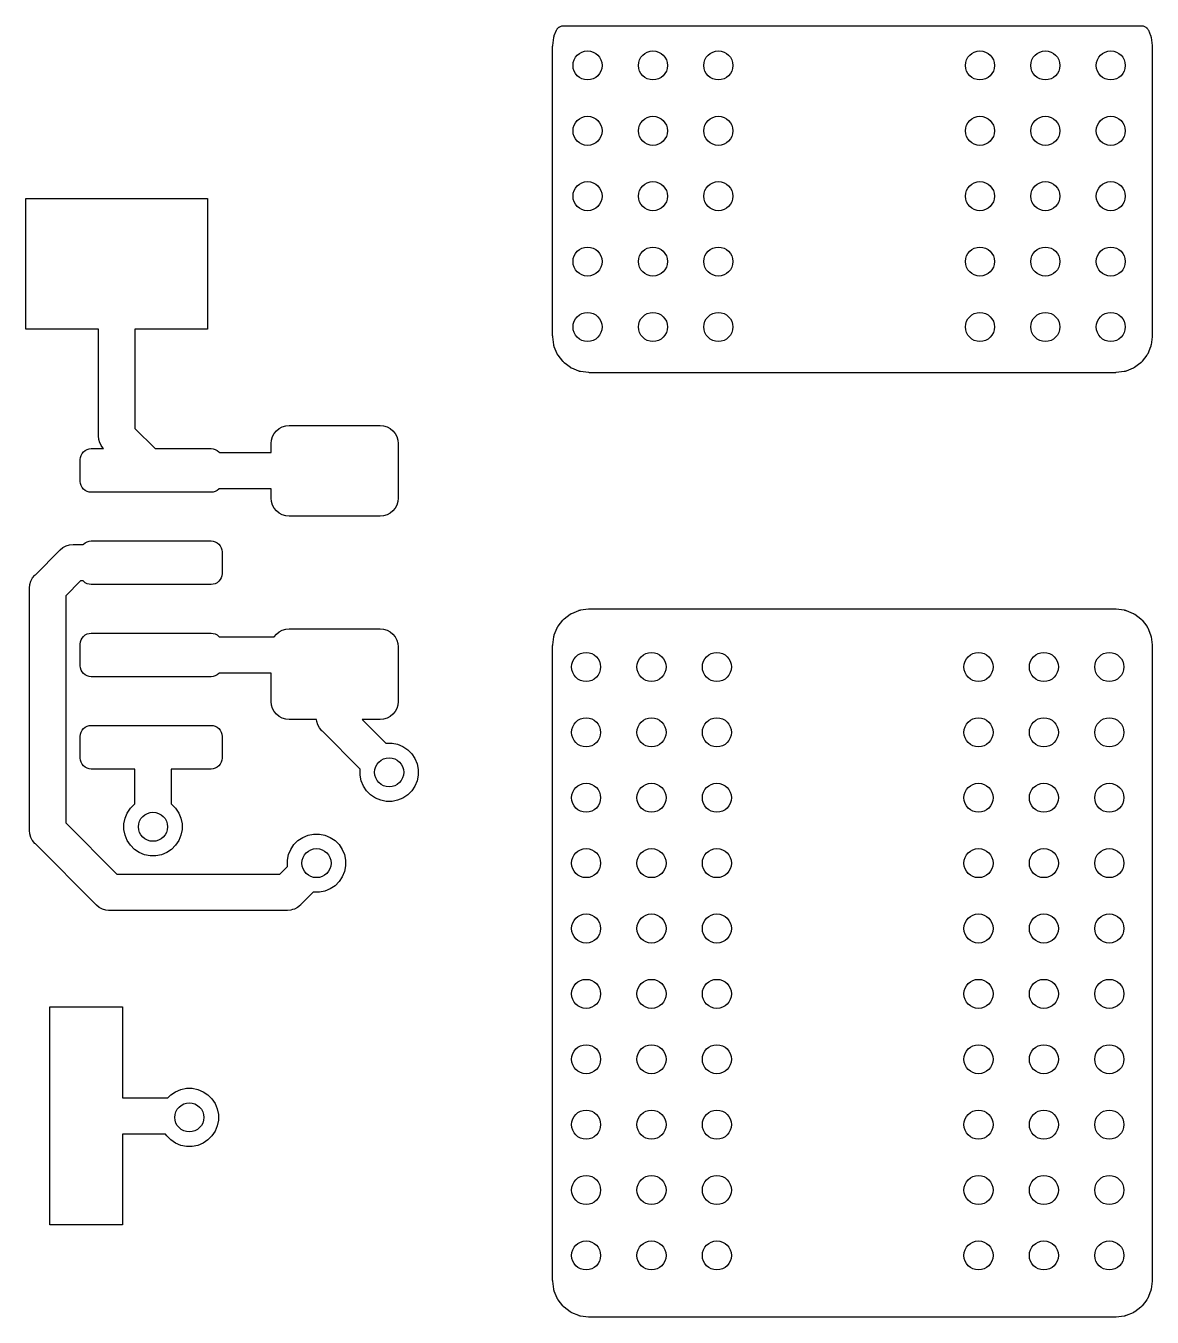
# Model space of a CAD drawing. Extents: x 57.2 to 140.8, y -181.8 to -103.2.
# Drawn here: x 68.75 to 84.25, y -121 to -103.22 of the extents above; entities that cross this region are included whole.
import ezdxf

# ---------------------------------------------------------------- set-up
doc = ezdxf.new("R2010")
doc.units = 0
doc.layers.add('BLACK', color=7, linetype='CONTINUOUS')

msp = doc.modelspace()

# ---------------------------------------------------------------- linework, layer by layer
at = {"layer": 'BLACK', "linetype": 'CONTINUOUS'}
for p, q in [((76.0568, -103.277), (76.0613, -103.269)), ((76.0613, -103.269), (76.0615, -103.269)), ((76.0615, -103.269), (76.0617, -103.268)), ((76.0617, -103.268), (76.0678, -103.261)), ((76.0678, -103.261), (76.0737, -103.254)), ((76.0737, -103.254), (76.074, -103.254)), ((76.074, -103.254), (76.0743, -103.253)), ((76.0743, -103.253), (76.0816, -103.248)), ((76.0816, -103.248), (76.0888, -103.242)), ((76.0888, -103.242), (76.0892, -103.242)), ((76.0892, -103.242), (76.0896, -103.241)), ((76.0896, -103.241), (76.0978, -103.237)), ((76.0978, -103.237), (76.1061, -103.233)), ((76.1061, -103.233), (76.1065, -103.232)), ((76.1065, -103.232), (76.1069, -103.232)), ((76.1069, -103.232), (76.1157, -103.23)), ((76.1157, -103.23), (76.1247, -103.227)), ((76.1247, -103.227), (76.1252, -103.227)), ((76.1252, -103.227), (76.1256, -103.227)), ((76.1256, -103.227), (76.1348, -103.226)), ((76.1348, -103.226), (76.1442, -103.225)), ((76.1442, -103.225), (84.1058, -103.225)), ((84.1058, -103.225), (84.1063, -103.225)), ((84.1063, -103.225), (84.1064, -103.225)), ((84.1064, -103.225), (84.1064, -103.225)), ((84.1064, -103.225), (84.1072, -103.225)), ((84.1072, -103.225), (84.1164, -103.226)), ((84.1164, -103.226), (84.1258, -103.227)), ((84.1258, -103.227), (84.1262, -103.227)), ((84.1262, -103.227), (84.1266, -103.227)), ((84.1266, -103.227), (84.1356, -103.23)), ((84.1356, -103.23), (84.1444, -103.233)), ((84.1444, -103.233), (84.1448, -103.233)), ((84.1448, -103.233), (84.1452, -103.233)), ((84.1452, -103.233), (84.1534, -103.238)), ((84.1534, -103.238), (84.1616, -103.242)), ((84.1616, -103.242), (84.162, -103.242)), ((84.162, -103.242), (84.1623, -103.242)), ((84.1623, -103.242), (84.1694, -103.248)), ((84.1694, -103.248), (84.1767, -103.254)), ((84.1767, -103.254), (84.177, -103.255)), ((84.177, -103.255), (84.1773, -103.255)), ((84.1773, -103.255), (84.1831, -103.262)), ((84.1831, -103.262), (84.189, -103.27)), ((84.189, -103.27), (84.1892, -103.27)), ((84.1892, -103.27), (84.1895, -103.27)), ((84.1895, -103.27), (84.1938, -103.278)), ((76.0009, -103.494), (76.0153, -103.384)), ((76.0153, -103.384), (76.0155, -103.382)), ((76.0155, -103.382), (76.0161, -103.38)), ((76.0161, -103.38), (76.0164, -103.377)), ((76.0164, -103.377), (76.0185, -103.37)), ((76.0185, -103.37), (76.0202, -103.363)), ((76.0202, -103.363), (76.0213, -103.361)), ((76.0213, -103.361), (76.0221, -103.358)), ((76.0221, -103.358), (76.0518, -103.287)), ((76.0518, -103.287), (76.052, -103.286)), ((76.052, -103.286), (76.0523, -103.285)), ((76.052, -103.286), (76.052, -103.286)), ((76.052, -103.286), (76.052, -103.286)), ((76.0523, -103.285), (76.0568, -103.277)), ((84.1938, -103.278), (84.1982, -103.287)), ((84.1982, -103.287), (84.2279, -103.358)), ((84.2279, -103.358), (84.2284, -103.36)), ((84.2284, -103.36), (84.2292, -103.362)), ((84.2292, -103.362), (84.2303, -103.365)), ((84.2303, -103.365), (84.2319, -103.372)), ((84.2319, -103.372), (84.2339, -103.378)), ((84.2339, -103.378), (84.2341, -103.381)), ((84.2341, -103.381), (84.2347, -103.384)), ((84.2347, -103.384), (84.2491, -103.494)), ((76, -103.505), (76.0007, -103.499)), ((76, -103.507), (76, -103.505)), ((76, -107.493), (76, -103.507)), ((76.0007, -103.499), (76.0009, -103.494)), ((84.2491, -103.494), (84.2493, -103.495)), ((84.2493, -103.495), (84.2494, -103.501)), ((84.2494, -103.501), (84.25, -103.507)), ((84.25, -103.507), (84.25, -107.493)), ((68.75, -107.4), (68.75, -105.6)), ((68.75, -105.6), (71.25, -105.6)), ((71.25, -105.6), (71.25, -107.4)), ((69.75, -107.4), (68.75, -107.4)), ((69.75, -108.858), (69.75, -107.4)), ((71.25, -107.4), (70.25, -107.4)), ((70.25, -107.4), (70.25, -108.766)), ((76.0006, -107.499), (76, -107.493)), ((76.0007, -107.505), (76.0006, -107.499)), ((76.0009, -107.506), (76.0007, -107.505)), ((76.0153, -107.616), (76.0009, -107.506)), ((84.2491, -107.506), (84.2347, -107.616)), ((84.2493, -107.501), (84.2491, -107.506)), ((84.25, -107.495), (84.2493, -107.501)), ((84.25, -107.493), (84.25, -107.495)), ((76.0159, -107.619), (76.0153, -107.616)), ((76.0161, -107.622), (76.0159, -107.619)), ((76.0181, -107.628), (76.0161, -107.622)), ((76.0197, -107.635), (76.0181, -107.628)), ((76.0208, -107.638), (76.0197, -107.635)), ((76.0216, -107.64), (76.0208, -107.638)), ((76.0221, -107.642), (76.0216, -107.64)), ((76.0619, -107.738), (76.0221, -107.642)), ((84.2279, -107.642), (84.1881, -107.738)), ((84.2287, -107.639), (84.2279, -107.642)), ((84.2298, -107.637), (84.2287, -107.639)), ((84.2315, -107.63), (84.2298, -107.637)), ((84.2336, -107.623), (84.2315, -107.63)), ((84.2339, -107.62), (84.2336, -107.623)), ((84.2345, -107.618), (84.2339, -107.62)), ((84.2347, -107.616), (84.2345, -107.618)), ((76.0632, -107.74), (76.0619, -107.738)), ((76.0641, -107.743), (76.0632, -107.74)), ((76.0678, -107.749), (76.0641, -107.743)), ((76.0711, -107.755), (76.0678, -107.749)), ((76.0728, -107.757), (76.0711, -107.755)), ((76.0742, -107.759), (76.0728, -107.757)), ((76.075, -107.76), (76.0742, -107.759)), ((76.1384, -107.843), (76.075, -107.76)), ((76.1402, -107.845), (76.1384, -107.843)), ((76.1417, -107.847), (76.1402, -107.845)), ((76.1469, -107.852), (76.1417, -107.847)), ((76.1518, -107.857), (76.1469, -107.852)), ((76.1539, -107.859), (76.1518, -107.857)), ((76.1558, -107.861), (76.1539, -107.859)), ((76.1569, -107.862), (76.1558, -107.861)), ((76.2396, -107.925), (76.1569, -107.862)), ((84.0931, -107.862), (84.0104, -107.925)), ((84.095, -107.86), (84.0931, -107.862)), ((84.0972, -107.858), (84.095, -107.86)), ((84.1021, -107.853), (84.0972, -107.858)), ((84.1074, -107.848), (84.1021, -107.853)), ((84.1089, -107.846), (84.1074, -107.848)), ((84.1107, -107.844), (84.1089, -107.846)), ((84.1116, -107.843), (84.1107, -107.844)), ((84.175, -107.76), (84.1116, -107.843)), ((84.1764, -107.758), (84.175, -107.76)), ((84.1781, -107.756), (84.1764, -107.758)), ((84.1815, -107.75), (84.1781, -107.756)), ((84.1853, -107.744), (84.1815, -107.75)), ((84.1862, -107.741), (84.1853, -107.744)), ((84.1875, -107.739), (84.1862, -107.741)), ((84.1881, -107.738), (84.1875, -107.739)), ((76.2418, -107.926), (76.2396, -107.925)), ((76.2438, -107.928), (76.2418, -107.926)), ((76.25, -107.932), (76.2438, -107.928)), ((76.2561, -107.935), (76.25, -107.932)), ((76.2586, -107.936), (76.2561, -107.935)), ((76.2609, -107.938), (76.2586, -107.936)), ((76.2622, -107.938), (76.2609, -107.938)), ((76.3584, -107.978), (76.2622, -107.938)), ((76.3609, -107.979), (76.3584, -107.978)), ((76.3633, -107.98), (76.3609, -107.979)), ((76.3702, -107.982), (76.3633, -107.98)), ((76.3771, -107.984), (76.3702, -107.982)), ((76.3797, -107.984), (76.3771, -107.984)), ((76.3823, -107.984), (76.3797, -107.984)), ((76.3836, -107.985), (76.3823, -107.984)), ((76.4935, -107.999), (76.3836, -107.985)), ((76.4994, -107.999), (76.4935, -107.999)), ((76.5052, -108), (76.4994, -107.999)), ((76.5066, -108), (76.5052, -108)), ((83.7434, -108), (76.5066, -108)), ((83.7493, -107.999), (83.7434, -108)), ((83.7551, -107.999), (83.7493, -107.999)), ((83.7565, -107.999), (83.7551, -107.999)), ((83.8664, -107.985), (83.7565, -107.999)), ((83.8689, -107.984), (83.8664, -107.985)), ((83.8715, -107.984), (83.8689, -107.984)), ((83.8784, -107.982), (83.8715, -107.984)), ((83.8854, -107.98), (83.8784, -107.982)), ((83.8878, -107.979), (83.8854, -107.98)), ((83.8903, -107.978), (83.8878, -107.979)), ((83.8916, -107.978), (83.8903, -107.978)), ((83.9878, -107.938), (83.8916, -107.978)), ((83.9901, -107.937), (83.9878, -107.938)), ((83.9926, -107.936), (83.9901, -107.937)), ((83.9987, -107.932), (83.9926, -107.936)), ((84.0051, -107.929), (83.9987, -107.932)), ((84.0071, -107.927), (84.0051, -107.929)), ((84.0093, -107.926), (84.0071, -107.927)), ((84.0104, -107.925), (84.0093, -107.926)), ((70.25, -108.766), (70.5286, -109.045)), ((72.1982, -108.798), (72.2361, -108.767)), ((72.2361, -108.767), (72.2793, -108.744)), ((72.2793, -108.744), (72.3262, -108.73)), ((72.3262, -108.73), (72.375, -108.725)), ((72.375, -108.725), (73.625, -108.725)), ((73.625, -108.725), (73.6738, -108.73)), ((73.6738, -108.73), (73.7207, -108.744)), ((73.7207, -108.744), (73.7639, -108.767)), ((73.7639, -108.767), (73.8018, -108.798)), ((69.7488, -108.87), (69.75, -108.858)), ((69.7536, -108.919), (69.7488, -108.87)), ((69.7679, -108.966), (69.7536, -108.919)), ((72.125, -108.975), (72.1298, -108.926)), ((72.1298, -108.926), (72.144, -108.879)), ((72.144, -108.879), (72.1671, -108.836)), ((72.1671, -108.836), (72.1982, -108.798)), ((73.8018, -108.798), (73.8329, -108.836)), ((73.8329, -108.836), (73.856, -108.879)), ((73.856, -108.879), (73.8702, -108.926)), ((73.8702, -108.926), (73.875, -108.975)), ((69.5029, -109.166), (69.5114, -109.138)), ((69.5114, -109.138), (69.5253, -109.112)), ((69.5253, -109.112), (69.5439, -109.089)), ((69.5439, -109.089), (69.5667, -109.07)), ((69.5667, -109.07), (69.5926, -109.056)), ((69.5926, -109.056), (69.6207, -109.048)), ((69.6207, -109.048), (69.65, -109.045)), ((69.65, -109.045), (69.8202, -109.045)), ((69.7894, -109.006), (69.7679, -108.966)), ((69.7911, -109.01), (69.7894, -109.006)), ((69.8202, -109.045), (69.7911, -109.01)), ((70.5286, -109.045), (71.3, -109.045)), ((71.3, -109.045), (71.3293, -109.048)), ((71.3293, -109.048), (71.3574, -109.056)), ((71.3574, -109.056), (71.3833, -109.07)), ((71.3833, -109.07), (71.4061, -109.089)), ((71.4061, -109.089), (71.4151, -109.1)), ((71.4151, -109.1), (72.125, -109.1)), ((72.125, -109.1), (72.125, -108.975)), ((73.875, -108.975), (73.875, -109.725)), ((69.5, -109.195), (69.5029, -109.166)), ((69.5, -109.495), (69.5, -109.195)), ((69.5029, -109.524), (69.5, -109.495)), ((69.5114, -109.552), (69.5029, -109.524)), ((69.5253, -109.578), (69.5114, -109.552)), ((69.5439, -109.601), (69.5253, -109.578)), ((69.5667, -109.62), (69.5439, -109.601)), ((69.5926, -109.634), (69.5667, -109.62)), ((69.6207, -109.642), (69.5926, -109.634)), ((69.65, -109.645), (69.6207, -109.642)), ((71.3, -109.645), (69.65, -109.645)), ((71.3293, -109.642), (71.3, -109.645)), ((71.3574, -109.634), (71.3293, -109.642)), ((71.3833, -109.62), (71.3574, -109.634)), ((71.4061, -109.601), (71.3833, -109.62)), ((71.4069, -109.6), (71.4061, -109.601)), ((72.125, -109.6), (71.4069, -109.6)), ((72.125, -109.725), (72.125, -109.6)), ((72.1298, -109.774), (72.125, -109.725)), ((72.144, -109.821), (72.1298, -109.774)), ((72.1671, -109.864), (72.144, -109.821)), ((73.856, -109.821), (73.8329, -109.864)), ((73.8702, -109.774), (73.856, -109.821)), ((73.875, -109.725), (73.8702, -109.774)), ((72.1982, -109.902), (72.1671, -109.864)), ((72.2361, -109.933), (72.1982, -109.902)), ((72.2793, -109.956), (72.2361, -109.933)), ((72.3262, -109.97), (72.2793, -109.956)), ((72.375, -109.975), (72.3262, -109.97)), ((73.625, -109.975), (72.375, -109.975)), ((73.6738, -109.97), (73.625, -109.975)), ((73.7207, -109.956), (73.6738, -109.97)), ((73.7639, -109.933), (73.7207, -109.956)), ((73.8018, -109.902), (73.7639, -109.933)), ((73.8329, -109.864), (73.8018, -109.902)), ((69.3039, -110.383), (69.3073, -110.382)), ((69.3073, -110.382), (69.351, -110.369)), ((69.351, -110.369), (69.4, -110.364)), ((69.4, -110.364), (69.4123, -110.365)), ((69.4123, -110.365), (69.539, -110.365)), ((69.539, -110.365), (69.5439, -110.359)), ((69.5439, -110.359), (69.5667, -110.34)), ((69.5667, -110.34), (69.5926, -110.326)), ((69.5926, -110.326), (69.6207, -110.318)), ((69.6207, -110.318), (69.65, -110.315)), ((69.65, -110.315), (71.3, -110.315)), ((71.3, -110.315), (71.3293, -110.318)), ((71.3293, -110.318), (71.3574, -110.326)), ((71.3574, -110.326), (71.3833, -110.34)), ((71.3833, -110.34), (71.4061, -110.359)), ((71.4061, -110.359), (71.4247, -110.382)), ((71.4247, -110.382), (71.4386, -110.408)), ((68.8819, -110.78), (69.2145, -110.447)), ((69.2145, -110.447), (69.2224, -110.437)), ((69.2224, -110.437), (69.2604, -110.406)), ((69.2604, -110.406), (69.3039, -110.383)), ((71.4386, -110.408), (71.4471, -110.436)), ((71.4471, -110.436), (71.45, -110.465)), ((71.45, -110.465), (71.45, -110.765)), ((68.7988, -110.965), (68.8036, -110.916)), ((68.8036, -110.916), (68.8179, -110.869)), ((68.8179, -110.869), (68.8239, -110.858)), ((68.8239, -110.858), (68.8411, -110.825)), ((68.8411, -110.825), (68.8724, -110.787)), ((68.8724, -110.787), (68.8819, -110.78)), ((69.5036, -110.865), (69.3, -111.069)), ((69.539, -110.865), (69.5036, -110.865)), ((69.5439, -110.871), (69.539, -110.865)), ((69.5667, -110.89), (69.5439, -110.871)), ((69.5926, -110.904), (69.5667, -110.89)), ((69.6207, -110.912), (69.5926, -110.904)), ((69.65, -110.915), (69.6207, -110.912)), ((71.3, -110.915), (69.65, -110.915)), ((71.3293, -110.912), (71.3, -110.915)), ((71.3574, -110.904), (71.3293, -110.912)), ((71.3833, -110.89), (71.3574, -110.904)), ((71.4061, -110.871), (71.3833, -110.89)), ((71.4247, -110.848), (71.4061, -110.871)), ((71.4386, -110.822), (71.4247, -110.848)), ((71.4471, -110.794), (71.4386, -110.822)), ((71.45, -110.765), (71.4471, -110.794)), ((68.8, -110.977), (68.7988, -110.965)), ((68.8, -114.288), (68.8, -110.977)), ((69.3, -111.069), (69.3, -114.196)), ((76.3597, -111.272), (76.3622, -111.271)), ((76.3622, -111.271), (76.3646, -111.27)), ((76.3646, -111.27), (76.3716, -111.268)), ((76.3716, -111.268), (76.3785, -111.266)), ((76.3785, -111.266), (76.3811, -111.266)), ((76.3811, -111.266), (76.3836, -111.265)), ((76.3836, -111.265), (76.4935, -111.251)), ((76.4935, -111.251), (76.4949, -111.251)), ((76.4949, -111.251), (76.5007, -111.251)), ((76.5007, -111.251), (76.5066, -111.25)), ((76.5066, -111.25), (83.7434, -111.25)), ((83.7434, -111.25), (83.7448, -111.25)), ((83.7448, -111.25), (83.7506, -111.251)), ((83.7506, -111.251), (83.7565, -111.251)), ((83.7565, -111.251), (83.8664, -111.265)), ((83.8664, -111.265), (83.8677, -111.266)), ((83.8677, -111.266), (83.8703, -111.266)), ((83.8703, -111.266), (83.8729, -111.266)), ((83.8729, -111.266), (83.8798, -111.268)), ((83.8798, -111.268), (83.8867, -111.27)), ((83.8867, -111.27), (83.8891, -111.271)), ((83.8891, -111.271), (83.8916, -111.272)), ((76.075, -111.49), (76.1384, -111.407)), ((76.1384, -111.407), (76.1393, -111.406)), ((76.1393, -111.406), (76.1411, -111.404)), ((76.1411, -111.404), (76.1426, -111.402)), ((76.1426, -111.402), (76.1479, -111.397)), ((76.1479, -111.397), (76.1528, -111.392)), ((76.1528, -111.392), (76.155, -111.39)), ((76.155, -111.39), (76.1569, -111.388)), ((76.1569, -111.388), (76.2396, -111.325)), ((76.2396, -111.325), (76.2407, -111.324)), ((76.2407, -111.324), (76.2429, -111.323)), ((76.2429, -111.323), (76.2449, -111.321)), ((76.2449, -111.321), (76.2513, -111.318)), ((76.2513, -111.318), (76.2574, -111.314)), ((76.2574, -111.314), (76.2599, -111.313)), ((76.2599, -111.313), (76.2622, -111.312)), ((76.2622, -111.312), (76.3584, -111.272)), ((76.3584, -111.272), (76.3597, -111.272)), ((83.8916, -111.272), (83.9878, -111.312)), ((83.9878, -111.312), (83.9891, -111.312)), ((83.9891, -111.312), (83.9914, -111.314)), ((83.9914, -111.314), (83.9939, -111.315)), ((83.9939, -111.315), (83.9999, -111.318)), ((83.9999, -111.318), (84.0062, -111.322)), ((84.0062, -111.322), (84.0082, -111.324)), ((84.0082, -111.324), (84.0104, -111.325)), ((84.0104, -111.325), (84.0931, -111.388)), ((84.0931, -111.388), (84.0942, -111.389)), ((84.0942, -111.389), (84.0961, -111.391)), ((84.0961, -111.391), (84.0982, -111.393)), ((84.0982, -111.393), (84.1031, -111.398)), ((84.1031, -111.398), (84.1083, -111.403)), ((84.1083, -111.403), (84.1098, -111.405)), ((84.1098, -111.405), (84.1116, -111.407)), ((84.1116, -111.407), (84.175, -111.49)), ((69.5439, -111.629), (69.5667, -111.61)), ((69.5667, -111.61), (69.5926, -111.596)), ((69.5926, -111.596), (69.6207, -111.588)), ((69.6207, -111.588), (69.65, -111.585)), ((69.65, -111.585), (71.3, -111.585)), ((71.3, -111.585), (71.3293, -111.588)), ((71.3293, -111.588), (71.3574, -111.596)), ((71.3574, -111.596), (71.3833, -111.61)), ((71.3833, -111.61), (71.4061, -111.629)), ((72.168, -111.635), (72.1982, -111.598)), ((72.1982, -111.598), (72.2361, -111.567)), ((72.2361, -111.567), (72.2793, -111.544)), ((72.2793, -111.544), (72.3262, -111.53)), ((72.3262, -111.53), (72.375, -111.525)), ((72.375, -111.525), (73.625, -111.525)), ((73.625, -111.525), (73.6738, -111.53)), ((73.6738, -111.53), (73.7207, -111.544)), ((73.7207, -111.544), (73.7639, -111.567)), ((73.7639, -111.567), (73.8018, -111.598)), ((73.8018, -111.598), (73.8329, -111.636)), ((76.0161, -111.63), (76.0164, -111.627)), ((76.0164, -111.627), (76.0185, -111.62)), ((76.0185, -111.62), (76.0202, -111.613)), ((76.0202, -111.613), (76.0213, -111.611)), ((76.0213, -111.611), (76.0221, -111.608)), ((76.0221, -111.608), (76.0619, -111.512)), ((76.0619, -111.512), (76.0625, -111.511)), ((76.0625, -111.511), (76.0638, -111.509)), ((76.0638, -111.509), (76.0647, -111.506)), ((76.0647, -111.506), (76.0685, -111.5)), ((76.0685, -111.5), (76.0719, -111.494)), ((76.0719, -111.494), (76.0736, -111.492)), ((76.0736, -111.492), (76.075, -111.49)), ((84.175, -111.49), (84.1758, -111.491)), ((84.1758, -111.491), (84.1772, -111.493)), ((84.1772, -111.493), (84.1789, -111.495)), ((84.1789, -111.495), (84.1822, -111.501)), ((84.1822, -111.501), (84.1859, -111.507)), ((84.1859, -111.507), (84.1868, -111.51)), ((84.1868, -111.51), (84.1881, -111.512)), ((84.1881, -111.512), (84.2279, -111.608)), ((84.2279, -111.608), (84.2284, -111.61)), ((84.2284, -111.61), (84.2292, -111.612)), ((84.2292, -111.612), (84.2303, -111.615)), ((84.2303, -111.615), (84.2319, -111.622)), ((84.2319, -111.622), (84.2339, -111.628)), ((69.5, -111.735), (69.5029, -111.706)), ((69.5, -112.035), (69.5, -111.735)), ((69.5029, -111.706), (69.5114, -111.678)), ((69.5114, -111.678), (69.5253, -111.652)), ((69.5253, -111.652), (69.5439, -111.629)), ((71.4061, -111.629), (71.411, -111.635)), ((71.411, -111.635), (72.168, -111.635)), ((73.8329, -111.636), (73.856, -111.679)), ((73.856, -111.679), (73.8702, -111.726)), ((73.8702, -111.726), (73.875, -111.775)), ((73.875, -111.775), (73.875, -112.525)), ((76, -111.755), (76.0007, -111.749)), ((76, -111.757), (76, -111.755)), ((76, -120.493), (76, -111.757)), ((76.0007, -111.749), (76.0009, -111.744)), ((76.0009, -111.744), (76.0153, -111.634)), ((76.0153, -111.634), (76.0155, -111.632)), ((76.0155, -111.632), (76.0161, -111.63)), ((84.2339, -111.628), (84.2341, -111.631)), ((84.2341, -111.631), (84.2347, -111.634)), ((84.2347, -111.634), (84.2491, -111.744)), ((84.2491, -111.744), (84.2493, -111.745)), ((84.2493, -111.745), (84.2494, -111.751)), ((84.2494, -111.751), (84.25, -111.757)), ((84.25, -111.757), (84.25, -120.493)), ((69.5029, -112.064), (69.5, -112.035)), ((69.5114, -112.092), (69.5029, -112.064)), ((69.5253, -112.118), (69.5114, -112.092)), ((69.5439, -112.141), (69.5253, -112.118)), ((69.5667, -112.16), (69.5439, -112.141)), ((69.5926, -112.174), (69.5667, -112.16)), ((71.3833, -112.16), (71.3574, -112.174)), ((71.4061, -112.141), (71.3833, -112.16)), ((71.411, -112.135), (71.4061, -112.141)), ((72.125, -112.135), (71.411, -112.135)), ((72.125, -112.525), (72.125, -112.135)), ((69.6207, -112.182), (69.5926, -112.174)), ((69.65, -112.185), (69.6207, -112.182)), ((71.3, -112.185), (69.65, -112.185)), ((71.3293, -112.182), (71.3, -112.185)), ((71.3574, -112.174), (71.3293, -112.182)), ((72.1298, -112.574), (72.125, -112.525)), ((72.144, -112.621), (72.1298, -112.574)), ((72.1671, -112.664), (72.144, -112.621)), ((72.1982, -112.702), (72.1671, -112.664)), ((73.8329, -112.664), (73.8018, -112.702)), ((73.856, -112.621), (73.8329, -112.664)), ((73.8702, -112.574), (73.856, -112.621)), ((73.875, -112.525), (73.8702, -112.574)), ((69.5667, -112.88), (69.5926, -112.866)), ((69.5926, -112.866), (69.6207, -112.858)), ((69.6207, -112.858), (69.65, -112.855)), ((69.65, -112.855), (71.3, -112.855)), ((71.3, -112.855), (71.3293, -112.858)), ((71.3293, -112.858), (71.3574, -112.866)), ((71.3574, -112.866), (71.3833, -112.88)), ((72.2361, -112.733), (72.1982, -112.702)), ((72.2793, -112.756), (72.2361, -112.733)), ((72.3262, -112.77), (72.2793, -112.756)), ((72.375, -112.775), (72.3262, -112.77)), ((72.7513, -112.775), (72.375, -112.775)), ((72.7536, -112.799), (72.7513, -112.775)), ((72.7679, -112.846), (72.7536, -112.799)), ((72.7897, -112.887), (72.7679, -112.846)), ((73.625, -112.775), (73.3786, -112.775)), ((73.3786, -112.775), (73.7047, -113.101)), ((73.6738, -112.77), (73.625, -112.775)), ((73.7207, -112.756), (73.6738, -112.77)), ((73.7639, -112.733), (73.7207, -112.756)), ((73.8018, -112.702), (73.7639, -112.733)), ((69.5, -113.005), (69.5029, -112.976)), ((69.5, -113.305), (69.5, -113.005)), ((69.5029, -112.976), (69.5114, -112.948)), ((69.5114, -112.948), (69.5253, -112.922)), ((69.5253, -112.922), (69.5439, -112.899)), ((69.5439, -112.899), (69.5667, -112.88)), ((71.3833, -112.88), (71.4061, -112.899)), ((71.4061, -112.899), (71.4247, -112.922)), ((71.4247, -112.922), (71.4386, -112.948)), ((71.4386, -112.948), (71.4471, -112.976)), ((71.4471, -112.976), (71.45, -113.005)), ((71.45, -113.005), (71.45, -113.305)), ((72.7911, -112.89), (72.7897, -112.887)), ((72.8224, -112.928), (72.7911, -112.89)), ((72.8319, -112.935), (72.8224, -112.928)), ((73.3512, -113.455), (72.8319, -112.935)), ((73.7047, -113.101), (73.7106, -113.1)), ((73.7106, -113.1), (73.7894, -113.1)), ((73.7894, -113.1), (73.8667, -113.115)), ((73.8667, -113.115), (73.9395, -113.146)), ((73.9395, -113.146), (74.005, -113.189)), ((74.005, -113.189), (74.0607, -113.245)), ((69.5029, -113.334), (69.5, -113.305)), ((69.5114, -113.362), (69.5029, -113.334)), ((69.5253, -113.388), (69.5114, -113.362)), ((69.5439, -113.411), (69.5253, -113.388)), ((71.4247, -113.388), (71.4061, -113.411)), ((71.4386, -113.362), (71.4247, -113.388)), ((71.4471, -113.334), (71.4386, -113.362)), ((71.45, -113.305), (71.4471, -113.334)), ((74.0607, -113.245), (74.1045, -113.311)), ((74.1045, -113.311), (74.1346, -113.383)), ((74.1346, -113.383), (74.15, -113.461)), ((69.5667, -113.43), (69.5439, -113.411)), ((69.5926, -113.444), (69.5667, -113.43)), ((69.6207, -113.452), (69.5926, -113.444)), ((69.65, -113.455), (69.6207, -113.452)), ((70.25, -113.455), (69.65, -113.455)), ((70.25, -113.936), (70.25, -113.455)), ((71.3, -113.455), (70.75, -113.455)), ((70.75, -113.455), (70.75, -113.936)), ((71.3293, -113.452), (71.3, -113.455)), ((71.3574, -113.444), (71.3293, -113.452)), ((71.3833, -113.43), (71.3574, -113.444)), ((71.4061, -113.411), (71.3833, -113.43)), ((73.35, -113.461), (73.3512, -113.455)), ((73.35, -113.539), (73.35, -113.461)), ((73.3654, -113.617), (73.35, -113.539)), ((74.15, -113.539), (74.1346, -113.617)), ((74.15, -113.461), (74.15, -113.539)), ((73.3955, -113.689), (73.3654, -113.617)), ((73.4393, -113.755), (73.3955, -113.689)), ((73.495, -113.811), (73.4393, -113.755)), ((74.0607, -113.755), (74.005, -113.811)), ((74.1045, -113.689), (74.0607, -113.755)), ((74.1346, -113.617), (74.1045, -113.689)), ((70.245, -113.939), (70.25, -113.936)), ((70.75, -113.936), (70.755, -113.939)), ((73.5605, -113.854), (73.495, -113.811)), ((73.6333, -113.885), (73.5605, -113.854)), ((73.7106, -113.9), (73.6333, -113.885)), ((73.7894, -113.9), (73.7106, -113.9)), ((73.8667, -113.885), (73.7894, -113.9)), ((73.9395, -113.854), (73.8667, -113.885)), ((74.005, -113.811), (73.9395, -113.854)), ((70.1154, -114.133), (70.1455, -114.061)), ((70.1455, -114.061), (70.1893, -113.995)), ((70.1893, -113.995), (70.245, -113.939)), ((70.755, -113.939), (70.8107, -113.995)), ((70.8107, -113.995), (70.8545, -114.061)), ((70.8545, -114.061), (70.8846, -114.133)), ((68.7988, -114.3), (68.8, -114.288)), ((69.3, -114.196), (70.0036, -114.9)), ((70.1, -114.211), (70.1154, -114.133)), ((70.1, -114.289), (70.1, -114.211)), ((70.1154, -114.367), (70.1, -114.289)), ((70.8846, -114.133), (70.9, -114.211)), ((70.9, -114.289), (70.8846, -114.367)), ((70.9, -114.211), (70.9, -114.289)), ((68.8036, -114.349), (68.7988, -114.3)), ((68.8179, -114.396), (68.8036, -114.349)), ((68.8381, -114.434), (68.8179, -114.396)), ((68.8411, -114.44), (68.8381, -114.434)), ((68.8724, -114.478), (68.8411, -114.44)), ((70.1455, -114.439), (70.1154, -114.367)), ((70.1893, -114.505), (70.1455, -114.439)), ((70.8545, -114.439), (70.8107, -114.505)), ((70.8846, -114.367), (70.8545, -114.439)), ((72.4393, -114.495), (72.495, -114.439)), ((72.495, -114.439), (72.5605, -114.396)), ((72.5605, -114.396), (72.6333, -114.365)), ((72.6333, -114.365), (72.7106, -114.35)), ((72.7106, -114.35), (72.7894, -114.35)), ((72.7894, -114.35), (72.8667, -114.365)), ((72.8667, -114.365), (72.9395, -114.396)), ((72.9395, -114.396), (73.005, -114.439)), ((73.005, -114.439), (73.0607, -114.495)), ((68.8819, -114.485), (68.8724, -114.478)), ((69.7145, -115.318), (68.8819, -114.485)), ((70.245, -114.561), (70.1893, -114.505)), ((70.3105, -114.604), (70.245, -114.561)), ((70.3833, -114.635), (70.3105, -114.604)), ((70.4606, -114.65), (70.3833, -114.635)), ((70.6167, -114.635), (70.5394, -114.65)), ((70.6895, -114.604), (70.6167, -114.635)), ((70.755, -114.561), (70.6895, -114.604)), ((70.8107, -114.505), (70.755, -114.561)), ((72.35, -114.711), (72.3654, -114.633)), ((72.3654, -114.633), (72.3955, -114.561)), ((72.3955, -114.561), (72.4393, -114.495)), ((73.0607, -114.495), (73.1045, -114.561)), ((73.1045, -114.561), (73.1346, -114.633)), ((73.1346, -114.633), (73.15, -114.711)), ((70.5394, -114.65), (70.4606, -114.65)), ((72.2464, -114.9), (72.3512, -114.795)), ((72.35, -114.789), (72.35, -114.711)), ((72.3512, -114.795), (72.35, -114.789)), ((73.15, -114.789), (73.1346, -114.867)), ((73.15, -114.711), (73.15, -114.789)), ((70.0036, -114.9), (72.2464, -114.9)), ((73.1045, -114.939), (73.0607, -115.005)), ((73.1346, -114.867), (73.1045, -114.939)), ((72.7047, -115.149), (72.5355, -115.318)), ((72.7106, -115.15), (72.7047, -115.149)), ((72.7894, -115.15), (72.7106, -115.15)), ((72.8667, -115.135), (72.7894, -115.15)), ((72.9395, -115.104), (72.8667, -115.135)), ((73.005, -115.061), (72.9395, -115.104)), ((73.0607, -115.005), (73.005, -115.061)), ((69.7224, -115.328), (69.7145, -115.318)), ((69.7604, -115.359), (69.7224, -115.328)), ((69.8039, -115.382), (69.7604, -115.359)), ((72.4896, -115.359), (72.4461, -115.382)), ((72.5276, -115.328), (72.4896, -115.359)), ((72.5355, -115.318), (72.5276, -115.328)), ((69.851, -115.396), (69.8039, -115.382)), ((69.8877, -115.4), (69.851, -115.396)), ((69.9, -115.401), (69.8877, -115.4)), ((69.8877, -115.4), (69.8877, -115.4)), ((69.9123, -115.4), (69.9, -115.401)), ((72.3377, -115.4), (69.9123, -115.4)), ((72.35, -115.401), (72.3377, -115.4)), ((72.399, -115.396), (72.35, -115.401)), ((72.422, -115.389), (72.399, -115.396)), ((72.4461, -115.382), (72.422, -115.389)), ((69.08, -119.73), (69.08, -116.73)), ((69.08, -116.73), (70.08, -116.73)), ((70.08, -116.73), (70.08, -117.98)), ((70.08, -117.98), (70.7043, -117.98)), ((70.7043, -117.98), (70.745, -117.939)), ((70.745, -117.939), (70.8105, -117.896)), ((70.8105, -117.896), (70.8833, -117.865)), ((70.8833, -117.865), (70.9606, -117.85)), ((70.9606, -117.85), (71.0394, -117.85)), ((71.0394, -117.85), (71.1167, -117.865)), ((71.1167, -117.865), (71.1895, -117.896)), ((71.1895, -117.896), (71.255, -117.939)), ((71.255, -117.939), (71.3107, -117.995)), ((71.3107, -117.995), (71.3545, -118.061)), ((71.3545, -118.061), (71.3846, -118.133)), ((71.3846, -118.133), (71.4, -118.211)), ((71.3846, -118.367), (71.3545, -118.439)), ((71.4, -118.289), (71.3846, -118.367)), ((71.4, -118.211), (71.4, -118.289)), ((70.6726, -118.48), (70.08, -118.48)), ((70.08, -118.48), (70.08, -119.73)), ((70.6893, -118.505), (70.6726, -118.48)), ((70.745, -118.561), (70.6893, -118.505)), ((71.3107, -118.505), (71.255, -118.561)), ((71.3545, -118.439), (71.3107, -118.505)), ((70.8105, -118.604), (70.745, -118.561)), ((70.8833, -118.635), (70.8105, -118.604)), ((70.9606, -118.65), (70.8833, -118.635)), ((71.0394, -118.65), (70.9606, -118.65)), ((71.1167, -118.635), (71.0394, -118.65)), ((71.1895, -118.604), (71.1167, -118.635)), ((71.255, -118.561), (71.1895, -118.604)), ((70.08, -119.73), (69.08, -119.73)), ((76.0006, -120.499), (76, -120.493)), ((76.0007, -120.505), (76.0006, -120.499)), ((76.0009, -120.506), (76.0007, -120.505)), ((76.0153, -120.616), (76.0009, -120.506)), ((84.2491, -120.506), (84.2347, -120.616)), ((84.2493, -120.501), (84.2491, -120.506)), ((84.25, -120.495), (84.2493, -120.501)), ((84.25, -120.493), (84.25, -120.495)), ((76.0159, -120.619), (76.0153, -120.616)), ((76.0161, -120.622), (76.0159, -120.619)), ((76.0181, -120.628), (76.0161, -120.622)), ((76.0197, -120.635), (76.0181, -120.628)), ((76.0208, -120.638), (76.0197, -120.635)), ((76.0216, -120.64), (76.0208, -120.638)), ((76.0221, -120.642), (76.0216, -120.64)), ((76.0619, -120.738), (76.0221, -120.642)), ((84.2279, -120.642), (84.1881, -120.738)), ((84.2287, -120.639), (84.2279, -120.642)), ((84.2298, -120.637), (84.2287, -120.639)), ((84.2315, -120.63), (84.2298, -120.637)), ((84.2336, -120.623), (84.2315, -120.63)), ((84.2339, -120.62), (84.2336, -120.623)), ((84.2345, -120.618), (84.2339, -120.62)), ((84.2347, -120.616), (84.2345, -120.618)), ((76.0632, -120.74), (76.0619, -120.738)), ((76.0641, -120.743), (76.0632, -120.74)), ((76.0678, -120.749), (76.0641, -120.743)), ((76.0711, -120.755), (76.0678, -120.749)), ((76.0728, -120.757), (76.0711, -120.755)), ((76.0742, -120.759), (76.0728, -120.757)), ((76.075, -120.76), (76.0742, -120.759)), ((76.1384, -120.843), (76.075, -120.76)), ((76.1402, -120.845), (76.1384, -120.843)), ((76.1417, -120.847), (76.1402, -120.845)), ((76.1469, -120.852), (76.1417, -120.847)), ((76.1518, -120.857), (76.1469, -120.852)), ((76.1539, -120.859), (76.1518, -120.857)), ((76.1558, -120.861), (76.1539, -120.859)), ((76.1569, -120.862), (76.1558, -120.861)), ((76.2396, -120.925), (76.1569, -120.862)), ((84.0931, -120.862), (84.0104, -120.925)), ((84.095, -120.86), (84.0931, -120.862)), ((84.0972, -120.858), (84.095, -120.86)), ((84.1021, -120.853), (84.0972, -120.858)), ((84.1074, -120.848), (84.1021, -120.853)), ((84.1089, -120.846), (84.1074, -120.848)), ((84.1107, -120.844), (84.1089, -120.846)), ((84.1116, -120.843), (84.1107, -120.844)), ((84.175, -120.76), (84.1116, -120.843)), ((84.1764, -120.758), (84.175, -120.76)), ((84.1781, -120.756), (84.1764, -120.758)), ((84.1815, -120.75), (84.1781, -120.756)), ((84.1853, -120.744), (84.1815, -120.75)), ((84.1862, -120.741), (84.1853, -120.744)), ((84.1875, -120.739), (84.1862, -120.741)), ((84.1881, -120.738), (84.1875, -120.739)), ((76.2418, -120.926), (76.2396, -120.925)), ((76.2438, -120.928), (76.2418, -120.926)), ((76.25, -120.932), (76.2438, -120.928)), ((76.2561, -120.935), (76.25, -120.932)), ((76.2586, -120.936), (76.2561, -120.935)), ((76.2609, -120.938), (76.2586, -120.936)), ((76.2622, -120.938), (76.2609, -120.938)), ((76.3584, -120.978), (76.2622, -120.938)), ((76.3609, -120.979), (76.3584, -120.978)), ((76.3633, -120.98), (76.3609, -120.979)), ((76.3702, -120.982), (76.3633, -120.98)), ((76.3771, -120.984), (76.3702, -120.982)), ((76.3797, -120.984), (76.3771, -120.984)), ((76.3823, -120.984), (76.3797, -120.984)), ((76.3836, -120.985), (76.3823, -120.984)), ((76.4935, -120.999), (76.3836, -120.985)), ((76.4994, -120.999), (76.4935, -120.999)), ((76.5052, -121), (76.4994, -120.999)), ((76.5066, -121), (76.5052, -121)), ((83.7434, -121), (76.5066, -121)), ((83.7493, -120.999), (83.7434, -121)), ((83.7551, -120.999), (83.7493, -120.999)), ((83.7565, -120.999), (83.7551, -120.999)), ((83.8664, -120.985), (83.7565, -120.999)), ((83.8689, -120.984), (83.8664, -120.985)), ((83.8715, -120.984), (83.8689, -120.984)), ((83.8784, -120.982), (83.8715, -120.984)), ((83.8854, -120.98), (83.8784, -120.982)), ((83.8878, -120.979), (83.8854, -120.98)), ((83.8903, -120.978), (83.8878, -120.979)), ((83.8916, -120.978), (83.8903, -120.978)), ((83.9878, -120.938), (83.8916, -120.978)), ((83.9901, -120.937), (83.9878, -120.938)), ((83.9926, -120.936), (83.9901, -120.937)), ((83.9987, -120.932), (83.9926, -120.936)), ((84.0051, -120.929), (83.9987, -120.932)), ((84.0071, -120.927), (84.0051, -120.929)), ((84.0093, -120.926), (84.0071, -120.927)), ((84.0104, -120.925), (84.0093, -120.926))]:
    msp.add_line(p, q, dxfattribs=at)
at = {"layer": 'BLACK'}
for centre in [(76.48, -103.77), (77.38, -103.77), (78.28, -103.77), (81.88, -103.77), (82.78, -103.77), (83.68, -103.77), (76.48, -104.67), (77.38, -104.67), (78.28, -104.67), (81.88, -104.67), (82.78, -104.67), (83.68, -104.67), (76.48, -105.57), (77.38, -105.57), (78.28, -105.57), (81.88, -105.57), (82.78, -105.57), (83.68, -105.57), (76.48, -106.47), (77.38, -106.47), (78.28, -106.47), (81.88, -106.47), (82.78, -106.47), (83.68, -106.47), (76.48, -107.37), (77.38, -107.37), (78.28, -107.37), (81.88, -107.37), (82.78, -107.37), (83.68, -107.37), (76.46, -112.05), (77.36, -112.05), (78.26, -112.05), (81.86, -112.05), (82.76, -112.05), (83.66, -112.05), (76.46, -112.95), (77.36, -112.95), (78.26, -112.95), (81.86, -112.95), (82.76, -112.95), (83.66, -112.95), (73.75, -113.5), (76.46, -113.85), (77.36, -113.85), (78.26, -113.85), (81.86, -113.85), (82.76, -113.85), (83.66, -113.85), (70.5, -114.25), (72.75, -114.75), (76.46, -114.75), (77.36, -114.75), (78.26, -114.75), (81.86, -114.75), (82.76, -114.75), (83.66, -114.75), (76.46, -115.65), (77.36, -115.65), (78.26, -115.65), (81.86, -115.65), (82.76, -115.65), (83.66, -115.65), (76.46, -116.55), (77.36, -116.55), (78.26, -116.55), (81.86, -116.55), (82.76, -116.55), (83.66, -116.55), (76.46, -117.45), (77.36, -117.45), (78.26, -117.45), (81.86, -117.45), (82.76, -117.45), (83.66, -117.45), (71, -118.25), (76.46, -118.35), (77.36, -118.35), (78.26, -118.35), (81.86, -118.35), (82.76, -118.35), (83.66, -118.35), (76.46, -119.25), (77.36, -119.25), (78.26, -119.25), (81.86, -119.25), (82.76, -119.25), (83.66, -119.25), (76.46, -120.15), (77.36, -120.15), (78.26, -120.15), (81.86, -120.15), (82.76, -120.15), (83.66, -120.15)]:
    msp.add_circle(centre, 0.2, dxfattribs=at)

doc.saveas('drawing.dxf')
